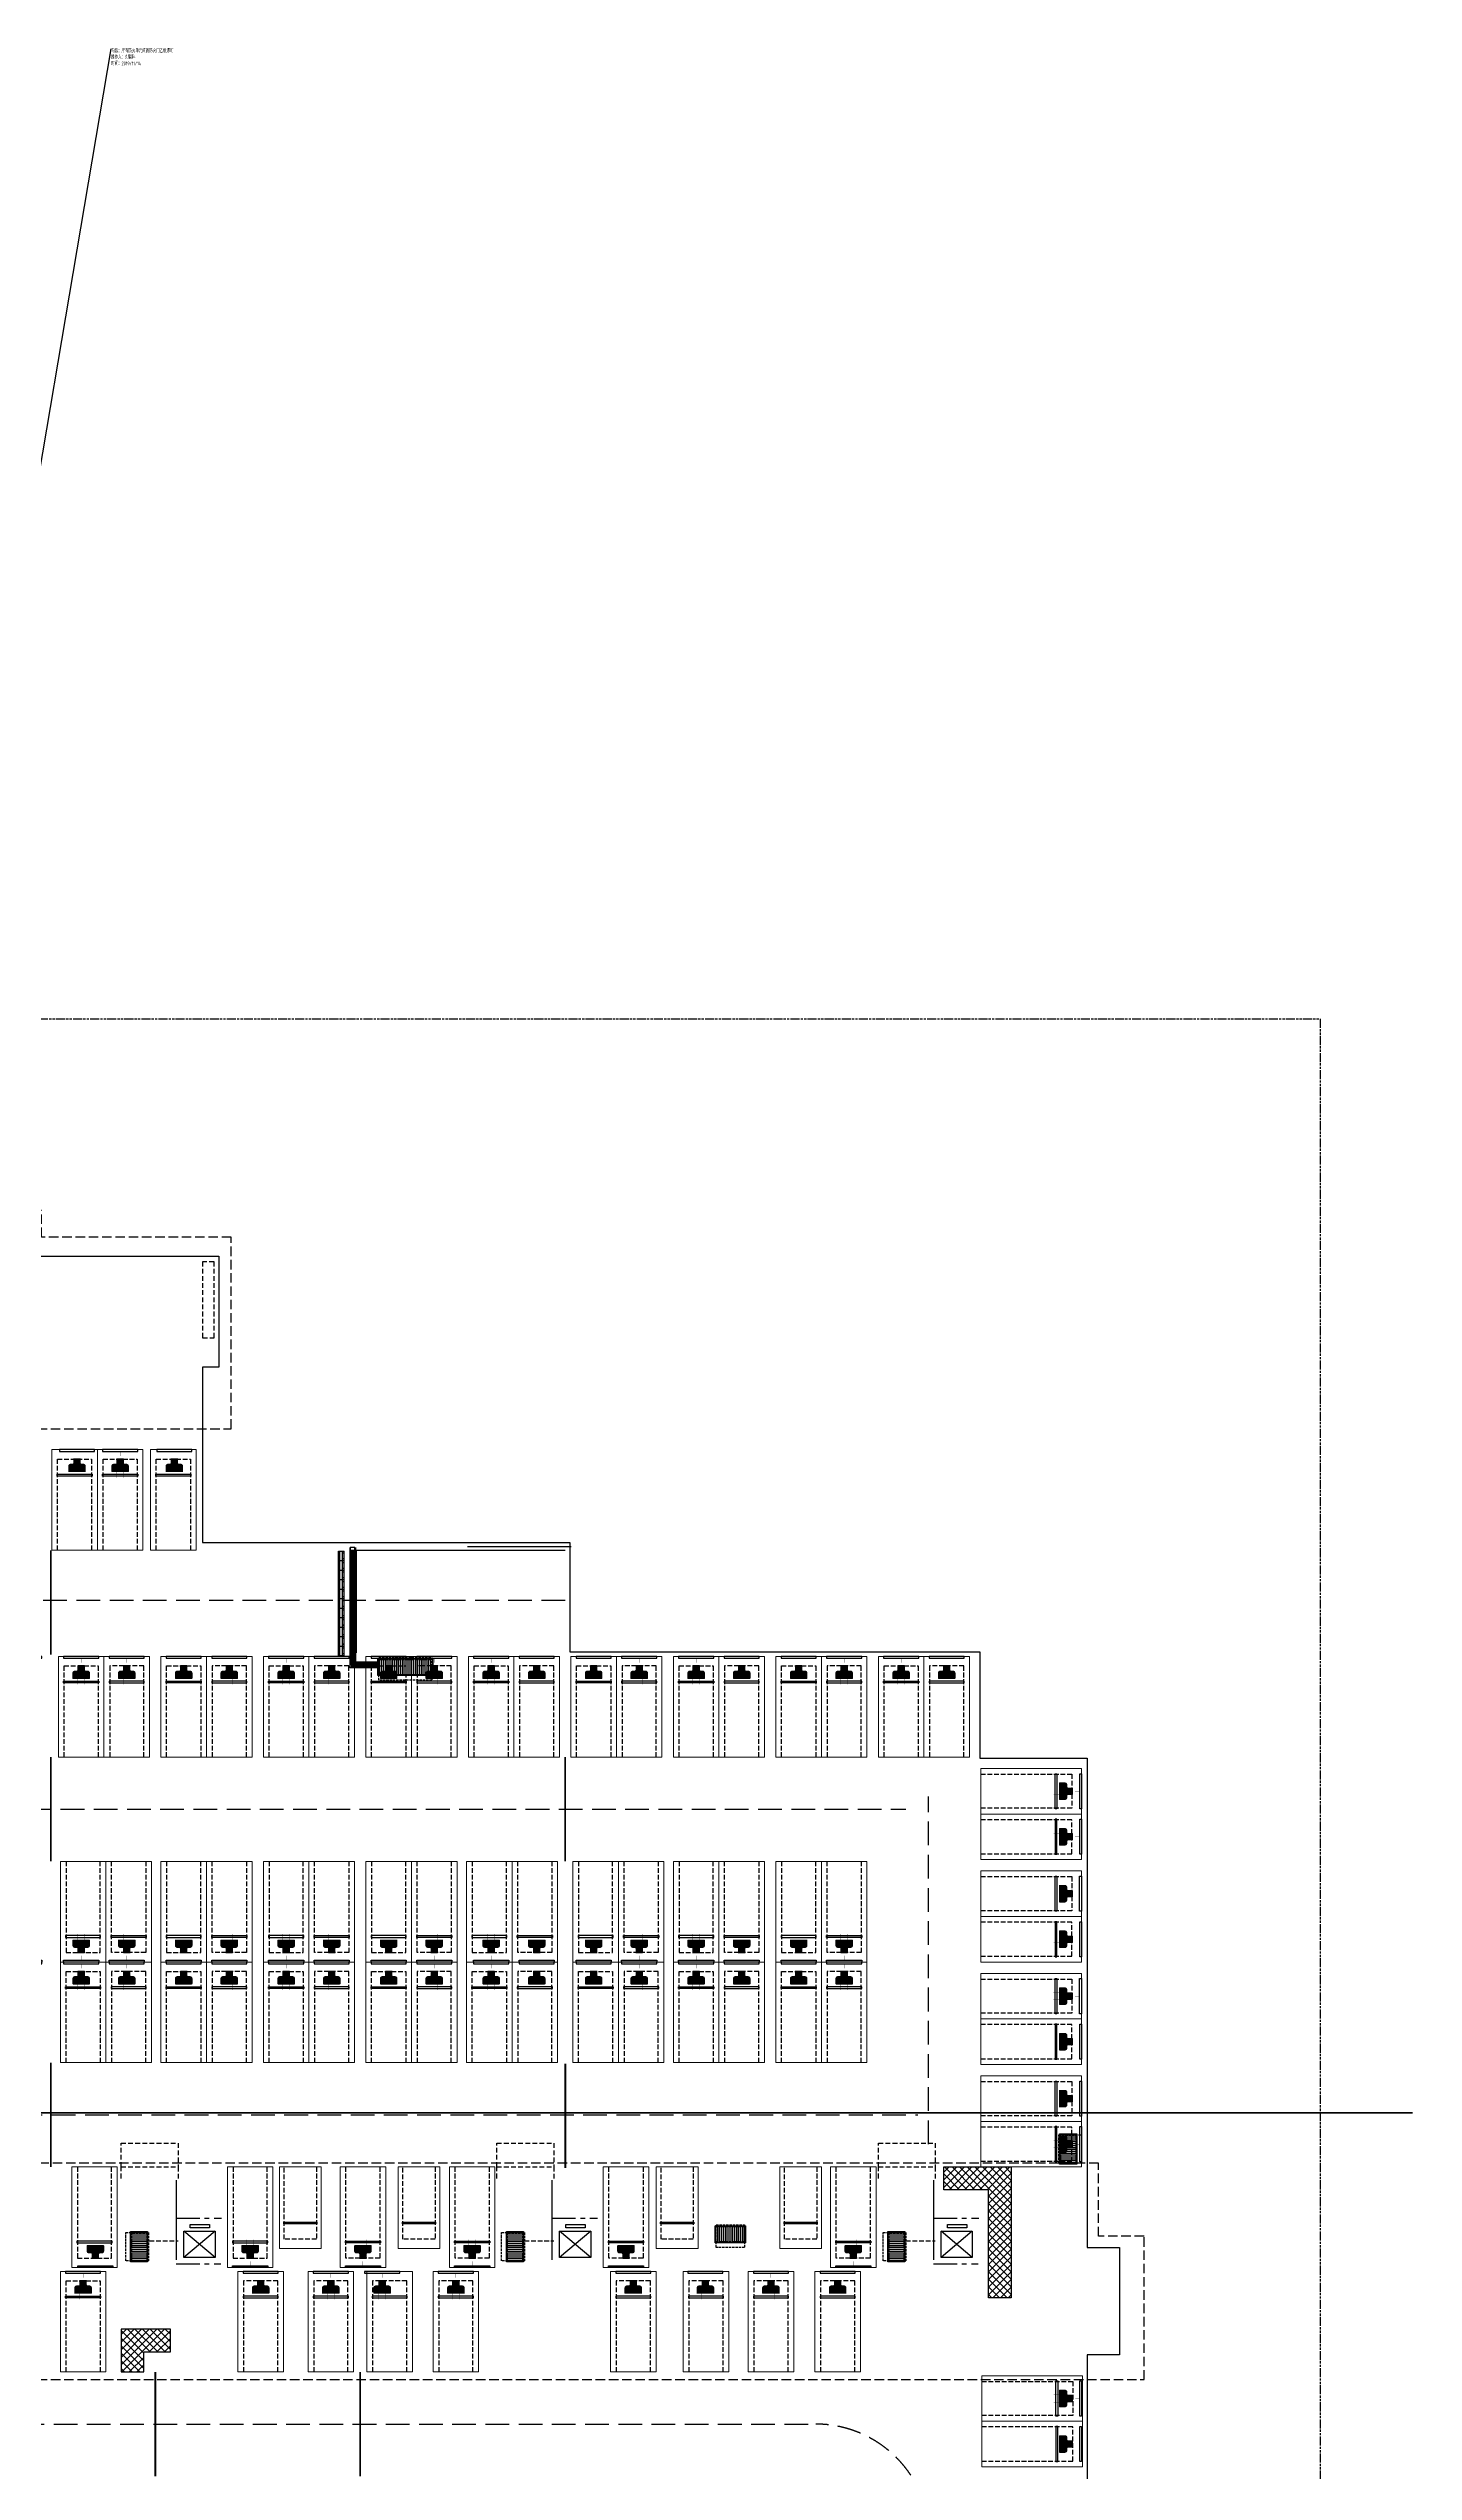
# Model space of a CAD drawing. Extents: x -675211 to 2300048, y 84675 to 2241458.
# Drawn here: x 1146999 to 1218920, y 1112877 to 1240564 of the extents above; entities that cross this region are included whole.
import ezdxf

# ---------------------------------------------------------------- set-up
doc = ezdxf.new("R2010")
doc.units = 0
doc.header["$LTSCALE"] = 1000
doc.header["$MEASUREMENT"] = 0
for name, pattern in [('__DASH', [0.35, 0.25, -0.1]), ('ACAD_ISO09W100', [45, 24, -3, 6, -3, 6, -3]), ('CENTER', [2, 1.25, -0.25, 0.25, -0.25]), ('DASH', [0.35, 0.25, -0.1]), ('HIDDEN', [0.375, 0.25, -0.125])]:
    doc.linetypes.add(name, pattern=pattern)
doc.layers.get('0').update_dxf_attribs({"linetype": 'CONTINUOUS'})
for name, color, linetype in [('AD-AXIS-AXIS', 1, 'CENTER'), ('AD-INDX', 43, 'CONTINUOUS'), ('AD-SIGN', 195, 'CONTINUOUS'), ('AE-ABOV', 154, 'HIDDEN'), ('AE-DICH-ARCH', 84, 'CONTINUOUS'), ('AE-DOOR-INSD', 61, 'CONTINUOUS'), ('AE-ELEV-4', 251, 'CONTINUOUS'), ('AE-EQPM', 70, 'CONTINUOUS'), ('AE-EQPM-CARS', 66, 'CONTINUOUS'), ('AE-FLOR', 151, 'CONTINUOUS'), ('AE-HDWR', 8, 'CONTINUOUS'), ('AE-PATN-MATE', 8, 'CONTINUOUS'), ('AE-STRU', 150, 'CONTINUOUS'), ('AE-WALL-HACH', 15, 'CONTINUOUS'), ('AX-DXS-P01$0$充电桩车位', 132, 'CONTINUOUS'), ('C-XREF-EXT', 7, 'CONTINUOUS'), ('P-LIMT', 5, 'ACAD_ISO09W100'), ('verify', 50, 'CONTINUOUS')]:
    doc.layers.add(name, color=color, linetype=linetype)
doc.styles.add('TH-STYLE3', font='tssdeng.shx', dxfattribs={"width": 0.7, "bigfont": 'tssdchn.shx'})
pattern_1 = [(45, (130, 200), (-200.000203, 200.000203), []), (135, (130, 200), (-200.000203, -200.000203), [])]

# ---------------------------------------------------------------- blocks, each defined once
blk = doc.blocks.new('A$C4F090147')
at = {"layer": 'P-LIMT', "ltscale": 0.02}
blk.add_lwpolyline([(0, 141544), (9637, 141544), (156984, 141543), (321695, 141543), (321694, 0), (156984, 1), (53028, 1), (48710, 473), (47897, 749), (44597, 1865), (40880, 4113), (37737, 7111), (35315, 10715), (33727, 14757), (699, 136300), (175, 138899)], close=True, dxfattribs=at)
blk = doc.blocks.new('A$C2BF900E7')
at = {"layer": 'AE-WALL-HACH', "extrusion": (6.68302e-07, 9.87403e-17, 1)}
h = blk.add_hatch(color=256, dxfattribs=at)
edge = h.paths.add_edge_path()
edge.add_ellipse((593, 595), major_axis=(0, 128), ratio=1, start_angle=0, end_angle=90, ccw=False)
edge.add_line((593, 723), (693, 723))
edge.add_ellipse((693, 763), major_axis=(0, 40), ratio=1, start_angle=180, end_angle=270)
edge.add_line((733, 763), (733, 977))
edge.add_ellipse((773, 977), major_axis=(0, 40), ratio=1, start_angle=0, end_angle=90, ccw=False)
edge.add_line((773, 1017), (1077, 1017))
edge.add_ellipse((1077, 977), major_axis=(0, 40), ratio=1, start_angle=-90, end_angle=0, ccw=False)
edge.add_line((1117, 977), (1117, 763))
edge.add_ellipse((1157, 763), major_axis=(0, 40), ratio=1, start_angle=90, end_angle=180)
edge.add_line((1157, 723), (1257, 723))
edge.add_ellipse((1257, 595), major_axis=(0, 128), ratio=1, start_angle=-90, end_angle=0, ccw=False)
edge.add_line((1385, 595), (1385, 329))
edge.add_ellipse((1345, 329), major_axis=(0, 40), ratio=1, start_angle=180, end_angle=270, ccw=False)
edge.add_line((1345, 289), (505, 289))
edge.add_ellipse((505, 329), major_axis=(0, 40), ratio=1, start_angle=90, end_angle=180, ccw=False)
edge.add_line((465, 329), (465, 595))
at = {"color": 9, "linetype": 'ByBlock', "ltscale": 1200}
for p, q in [((1850, 1470), (0, 1470)), ((0, 1470), (0, 1378)), ((0, 1378), (1850, 1378)), ((1850, 1378), (1850, 1470))]:
    blk.add_line(p, q, dxfattribs=at)
at = {"layer": 'AX-DXS-P01$0$充电桩车位', "const_width": 8}
for points in [[(925, 1378), (925, 1138)], [(733, 289), (733, 0)], [(1117, 289), (1117, 0)]]:
    blk.add_lwpolyline(points, dxfattribs=at)
blk.add_lwpolyline([(465, 595, -0.4142136), (593, 723), (693, 723, 0.4142136), (733, 763), (733, 977, -0.4142136), (773, 1017), (1077, 1017, -0.4142136), (1117, 977), (1117, 763, 0.4142136), (1157, 723), (1257, 723, -0.4142136), (1385, 595), (1385, 329, -0.4142136), (1345, 289), (505, 289, -0.4142136), (465, 329)], format="xyb", close=True, dxfattribs=at)
blk = doc.blocks.new('充电桩')
for p in [(1131699, 1165257), (1134099, 1165257), (1136999, 1165257), (1139299, 1165257), (1142299, 1165257), (1144699, 1165257), (1147576, 1165257), (1149849, 1165257), (1152704, 1165257), (1131599, 1154357), (1133999, 1154357), (1136999, 1154357), (1139399, 1154357), (1142399, 1154357), (1144799, 1154357), (1147799, 1154357), (1150199, 1154357), (1153199, 1154357), (1155599, 1154357), (1158599, 1154357), (1160999, 1154357), (1163999, 1154357), (1166399, 1154357), (1169399, 1154357), (1171799, 1154357), (1174799, 1154357), (1177199, 1154357), (1180199, 1154357), (1182599, 1154357), (1185599, 1154357), (1187999, 1154357), (1190999, 1154357), (1193399, 1154357), (1131599, 1138257), (1133999, 1138257), (1136999, 1138257), (1139399, 1138257), (1142399, 1138257), (1144799, 1138257), (1147799, 1138257), (1150199, 1138257), (1153199, 1138257), (1155599, 1138257), (1158599, 1138257), (1160999, 1138257), (1163999, 1138257), (1166399, 1138257), (1169399, 1138257), (1171799, 1138257), (1174799, 1138257), (1177199, 1138257), (1180199, 1138257), (1182599, 1138257), (1185599, 1138257), (1187999, 1138257), (1136999, 1121957), (1139399, 1121957), (1144299, 1121957), (1147899, 1121957), (1157256, 1121957), (1160949, 1121957), (1163656, 1121957), (1167539, 1121957), (1176886, 1121957), (1180687, 1121957), (1184137, 1121957), (1187655, 1121957), (1136999, 1100357), (1139399, 1100357), (1142399, 1100357), (1144799, 1100357), (1147799, 1100357), (1150199, 1100357), (1153199, 1100357), (1155599, 1100357), (1158599, 1100368), (1160999, 1100368), (1163999, 1100368), (1166399, 1100368), (1169399, 1100368), (1171799, 1100368), (1174799, 1100368), (1177199, 1100368), (1180199, 1100368), (1182599, 1100368), (1185599, 1100368), (1187999, 1100368), (1136999, 1084257), (1139399, 1084257, 0), (1142299, 1084257, 0), (1144699, 1084257, 0), (1147599, 1084257, 0), (1149999, 1084257, 0), (1155599, 1084257, 0), (1158599, 1084268), (1160999, 1084268), (1163999, 1084268), (1166399, 1084268), (1169399, 1084268), (1171799, 1084268), (1174799, 1084268), (1177199, 1084268), (1180199, 1084268), (1182599, 1084268), (1185599, 1084268), (1187999, 1084268), (1103699, 1068407), (1107124, 1068407), (1116794, 1068407), (1120311, 1068407), (1123249, 1068407), (1132769, 1068407), (1135169, 1068407), (1138099, 1068407), (1140499, 1068457), (1157266, 1068385), (1161039, 1068385), (1163969, 1068385), (1167425, 1068407), (1177088, 1068385), (1180705, 1068385), (1184169, 1068385), (1187674, 1068385)]:
    blk.add_blockref('A$C2BF900E7', p)
at = {"xscale": -1}
for p, rotation in [((1199954, 1147802), 270), ((1199954, 1145402), 270), ((1199951, 1142402), 270), ((1199954, 1140002), 270), ((1131599, 1141197), 180), ((1133999, 1141197), 180), ((1136999, 1141197), 180), ((1139399, 1141197), 180), ((1142399, 1141197), 180), ((1144799, 1141197), 180), ((1147799, 1141197), 180), ((1150199, 1141197), 180), ((1153199, 1141197), 180), ((1155599, 1141197), 180), ((1158599, 1141197), 180), ((1160999, 1141197), 180), ((1163999, 1141197), 180), ((1166399, 1141197), 180), ((1169399, 1141197), 180), ((1171799, 1141197), 180), ((1174799, 1141197), 180), ((1177199, 1141197), 180), ((1180199, 1141197), 180), ((1182599, 1141197), 180), ((1185599, 1141197), 180), ((1187999, 1141197), 180), ((1199951, 1137002), 270), ((1199954, 1134602), 270), ((1199954, 1131602), 270), ((1199954, 1129202), 270), ((1131599, 1125097), 180), ((1133999, 1125097), 180), ((1136999, 1125097), 180), ((1139399, 1125097), 180), ((1148546, 1125097), 180), ((1156699, 1125097), 180), ((1162640, 1125097), 180), ((1168395, 1125097), 180), ((1176499, 1125097), 180), ((1188475, 1125097), 180), ((1199956, 1115802), 270), ((1199956, 1113402), 270), ((1199954, 1110402), 270), ((1199956, 1108002), 270), ((1136999, 1108797), 180), ((1139399, 1108797), 180), ((1142399, 1108797), 180), ((1144799, 1108797), 180), ((1147799, 1108797), 180), ((1150199, 1108797), 180), ((1153199, 1108797), 180), ((1155599, 1108797), 180), ((1158599, 1108797), 180), ((1160999, 1108797), 180), ((1163999, 1108797), 180), ((1166399, 1108797), 180), ((1169399, 1108797), 180), ((1171799, 1108797), 180), ((1174799, 1108797), 180), ((1177199, 1108797), 180), ((1180199, 1108797), 180), ((1182599, 1108797), 180), ((1185599, 1108797), 180), ((1187999, 1108797), 180), ((1199954, 1105002), 270), ((1199954, 1102602), 270), ((1199954, 1099602), 270), ((1199954, 1097202), 270), ((1199954, 1094202), 270), ((1199954, 1091802), 270), ((1199956, 1088802), 270), ((1199954, 1086402), 270), ((1136999, 1087197), 180), ((1139399, 1087197, 0), 180), ((1142299, 1087197, 0), 180), ((1144699, 1087197, 0), 180), ((1147599, 1087197, 0), 180), ((1149999, 1087197, 0), 180), ((1153199, 1087197, 0), 180), ((1155599, 1087197, 0), 180), ((1158599, 1087209), 180), ((1160999, 1087209), 180), ((1163999, 1087209), 180), ((1166399, 1087209), 180), ((1169399, 1087209), 180), ((1171799, 1087209), 180), ((1174799, 1087209), 180), ((1177199, 1087209), 180), ((1180199, 1087209), 180), ((1182599, 1087209), 180), ((1185599, 1087209), 180), ((1187999, 1087209), 180), ((1199956, 1083402), 270), ((1199956, 1081002), 270), ((1199956, 1078002), 270), ((1199954, 1075602), 270), ((1103899, 1055270), 180), ((1106299, 1055270), 180), ((1109299, 1055270), 180), ((1111699, 1055270), 180), ((1114699, 1055270), 180), ((1117099, 1055270), 180), ((1120099, 1055270), 180), ((1122499, 1055270), 180), ((1125499, 1055270), 180), ((1127899, 1055270), 180), ((1131599, 1055270), 180), ((1133999, 1055270), 180), ((1136999, 1055270), 180), ((1139399, 1055270), 180), ((1142399, 1055270), 180), ((1144799, 1055270), 180), ((1147799, 1055270), 180), ((1150199, 1055270), 180), ((1153199, 1055270), 180), ((1155599, 1055270), 180), ((1158599, 1055270), 180), ((1160999, 1055270), 180), ((1163999, 1055270), 180), ((1166399, 1055270), 180), ((1169399, 1055270), 180), ((1171799, 1055270), 180), ((1174799, 1055270), 180), ((1177199, 1055270), 180), ((1180199, 1055270), 180), ((1182599, 1055270), 180), ((1185599, 1055270), 180), ((1187999, 1055270), 180), ((1190999, 1055270), 180), ((1193399, 1055270), 180), ((1196399, 1055270), 180), ((1198799, 1055270), 180)]:
    blk.add_blockref('A$C2BF900E7', p, dxfattribs=dict(at, rotation=rotation))
for p, rotation in [((1186794, 1105002), 90), ((1186794, 1102402), 90), ((1135252, 1073830), 270)]:
    blk.add_blockref('A$C2BF900E7', p, dxfattribs=dict(rotation=rotation))
blk = doc.blocks.new('普通车位')
at = {"color": 9, "linetype": 'DASH'}
for p, q in [((-800, 5100), (-800, 300)), ((1000, 300), (1000, 5100)), ((-800, 300), (1000, 300))]:
    blk.add_line(p, q, dxfattribs=at)
at = {"color": 9}
for p, q in [((1025, 1192), (-825, 1192)), ((-825, 1192), (-825, 1100)), ((-825, 1100), (1025, 1100)), ((1025, 1100), (1025, 1192))]:
    blk.add_line(p, q, dxfattribs=at)
at = {"layer": 'AE-EQPM-CARS', "linetype": 'Continuous', "lineweight": 15}
for p, q in [((-1100, -200), (-1100, 5100)), ((-1100, 5100), (1300, 5100)), ((1300, 5100), (1300, -200)), ((1300, -200), (-1100, -200))]:
    blk.add_line(p, q, dxfattribs=at)
blk = doc.blocks.new('A$C23DC1FE4')
at = {"color": 9, "linetype": 'DASH'}
for p, q in [((250, 500), (250, 4300)), ((1950, 4300), (1950, 500)), ((1950, 500), (250, 500))]:
    blk.add_line(p, q, dxfattribs=at)
at = {"color": 9, "linetype": 'ByBlock', "ltscale": 1200}
for p, q in [((225, 1300), (225, 1392)), ((225, 1392), (1975, 1392)), ((1975, 1300), (225, 1300)), ((1975, 1392), (1975, 1300))]:
    blk.add_line(p, q, dxfattribs=at)
at = {"layer": 'AE-EQPM-CARS', "linetype": 'Continuous', "lineweight": 15}
for p, q in [((2200, 4300), (0, 4300)), ((0, 4300), (0, 0)), ((2200, 0), (2200, 4300)), ((0, 0), (2200, 0))]:
    blk.add_line(p, q, dxfattribs=at)
blk = doc.blocks.new('车位')
at = {"layer": 'AE-PATN-MATE'}
h = blk.add_hatch(dxfattribs=at)
h.set_pattern_fill('多孔材料', color=256, scale=100)
h.set_pattern_definition(pattern_1)
h.paths.add_polyline_path([(1196454, 1122227), (1196454, 1127927), (1194106, 1127927), (1194106, 1129127), (1197654, 1129127), (1197654, 1122227)])
h = blk.add_hatch(dxfattribs=at)
h.set_pattern_fill('多孔材料', color=256, scale=100)
h.set_pattern_definition(pattern_1)
h.paths.add_polyline_path([(1153354, 1120577), (1150754, 1120577), (1150754, 1118327), (1151954, 1118327), (1151954, 1119377), (1153354, 1119377)])
at = {"layer": 'AE-ABOV'}
blk.add_lwpolyline([(1155654, 1176827), (1155053, 1176827), (1155053, 1172827), (1155654, 1172827)], close=True, dxfattribs=at)
at = {"layer": 'AE-DOOR-INSD', "linetype": 'DASH', "const_width": 100}
for points in [[(1147054, 1161627), (1147054, 1156127)], [(1147054, 1150727), (1147054, 1145227)], [(1174154, 1150727), (1174154, 1145227)], [(1147054, 1134627), (1147054, 1129127)], [(1174155, 1134577), (1174155, 1129077)], [(1152554, 1118327), (1152554, 1112827)], [(1163354, 1118327), (1163354, 1112827)]]:
    blk.add_lwpolyline(points, dxfattribs=at)
at = {"layer": 'AE-PATN-MATE'}
blk.add_lwpolyline([(1196454, 1122227), (1196454, 1127927), (1194106, 1127927), (1194106, 1129127), (1197654, 1129127), (1197654, 1122227), (1196454, 1122227)], dxfattribs=at)
at = {"layer": 'AE-PATN-MATE', "elevation": 0}
blk.add_lwpolyline([(1153354, 1120577), (1150754, 1120577), (1150754, 1118327), (1151954, 1118327), (1151954, 1119377), (1153354, 1119377), (1153354, 1120577)], dxfattribs=at)
at = {"layer": 'C-XREF-EXT'}
blk.add_line((1163154, 1156227), (1163154, 1161627), dxfattribs=at)
for p in [(1159101, 1124827), (1165354, 1124827), (1178954, 1124827), (1185460, 1124827)]:
    blk.add_blockref('A$C23DC1FE4', p)
at = {"layer": 'AE-EQPM-CARS', "linetype": 'Continuous', "lineweight": 15, "extrusion": (3.34151e-07, 2.5814e-20, -1), "zscale": -1, "rotation": 180}
for p in [(-1148204, 1166727), (-1150604, 1166727), (-1153404, 1166727), (-1148554, 1155827), (-1153954, 1155827), (-1159354, 1155827), (-1164754, 1155827), (-1170154, 1155827), (-1175554, 1155827), (-1180954, 1155827), (-1186354, 1155827), (-1191754, 1155827), (-1148654, 1139727), (-1153954, 1139727), (-1159354, 1139727), (-1164754, 1139727), (-1170054, 1139727), (-1175654, 1139727), (-1180954, 1139727), (-1186354, 1139727), (-1148654, 1123427)]:
    blk.add_blockref('普通车位', p, dxfattribs=at)
at = {"layer": 'AE-EQPM-CARS', "linetype": 'Continuous', "lineweight": 15, "extrusion": (-3.34151e-07, 2.5814e-20, -1), "rotation": 180}
for p, xscale, zscale in [((-1151154, 1155827), -1.000000000000356, -1.000000000000356), ((-1156554, 1155827), -1.000000000000356, -1.000000000000356), ((-1161954, 1155827), -1.000000000000356, -1.000000000000356), ((-1167354, 1155827), -1.000000000000356, -1.000000000000356), ((-1172754, 1155827), -1.000000000000356, -1.000000000000356), ((-1178154, 1155827), -1.000000000000356, -1.000000000000356), ((-1183554, 1155827), -1.000000000000356, -1.000000000000356), ((-1188954, 1155827), -1.000000000000356, -1.000000000000356), ((-1194354, 1155827), -1.000000000000356, -1.000000000000356), ((-1151254, 1139727), -1.000000000000141, -1.000000000000141), ((-1156554, 1139727), -1.000000000000356, -1.000000000000356), ((-1161954, 1139727), -1.000000000000356, -1.000000000000356), ((-1167354, 1139727), -1.000000000000356, -1.000000000000356), ((-1172654, 1139727), -1.000000000000141, -1.000000000000141), ((-1178254, 1139727), -1.000000000000141, -1.000000000000141), ((-1183554, 1139727), -1.000000000000356, -1.000000000000356), ((-1188954, 1139727), -1.000000000000356, -1.000000000000356), ((-1158212, 1123427), -1.000000000000356, -1.000000000000356), ((-1161904, 1123427), -1.000000000000286, -1.000000000000286), ((-1165004, 1123427), -1.000000000000286, -1.000000000000286), ((-1168494, 1123427), -1.000000000000356, -1.000000000000356), ((-1177841, 1123427), -1.000000000000356, -1.000000000000356), ((-1181676, 1123427), -1.000000000000279, -1.000000000000279), ((-1185093, 1123427), -1.000000000000356, -1.000000000000356), ((-1188611, 1123427), -1.000000000000356, -1.000000000000356)]:
    blk.add_blockref('普通车位', p, dxfattribs=dict(at, xscale=xscale, zscale=zscale))
at = {"layer": 'AE-EQPM-CARS', "linetype": 'Continuous', "lineweight": 15, "extrusion": (2.57286e-20, -3.34151e-07, -1), "zscale": -1, "rotation": 270}
for p in [(-1201154, 1149027), (-1201154, 1143627), (-1201154, 1138227), (-1201154, 1132827), (-1201204, 1117027)]:
    blk.add_blockref('普通车位', p, dxfattribs=at)
at = {"layer": 'AE-EQPM-CARS', "linetype": 'Continuous', "lineweight": 15, "extrusion": (2.58874e-20, 3.34151e-07, -1), "xscale": -1, "zscale": -1, "rotation": 270}
for p in [(-1201154, 1146427), (-1201154, 1141027), (-1201154, 1135627), (-1201154, 1130227), (-1201204, 1114427)]:
    blk.add_blockref('普通车位', p, dxfattribs=at)
at = {"layer": 'AE-EQPM-CARS', "linetype": 'Continuous', "lineweight": 15, "extrusion": (3.34151e-07, -2.5814e-20, -1), "xscale": -1, "zscale": -1}
for p in [(-1148654, 1140127), (-1153954, 1140127), (-1159354, 1140127), (-1164754, 1140127), (-1170054, 1140127), (-1175654, 1140127), (-1180954, 1140127), (-1186354, 1140127), (-1149254, 1124027, 0), (-1157454, 1124027)]:
    blk.add_blockref('普通车位', p, dxfattribs=at)
at = {"layer": 'AE-EQPM-CARS', "linetype": 'Continuous', "lineweight": 15, "extrusion": (-3.34151e-07, -2.5814e-20, -1), "zscale": -1}
for p in [(-1151254, 1140127), (-1156554, 1140127), (-1161954, 1140127), (-1167354, 1140127), (-1172654, 1140127), (-1178254, 1140127), (-1183554, 1140127), (-1188954, 1140127), (-1163595, 1124027), (-1169350, 1124027), (-1177454, 1124027), (-1189430, 1124027)]:
    blk.add_blockref('普通车位', p, dxfattribs=at)
blk = doc.blocks.new('555')
at = {"layer": 'AE-ELEV-4'}
for p, q in [((1162574, 1156077), (1162574, 1161577)), ((1162574, 1161577), (1162874, 1161577)), ((1162574, 1161077), (1162874, 1161077)), ((1162649, 1156077), (1162649, 1161577)), ((1162799, 1156077), (1162799, 1161577)), ((1162874, 1156077), (1162874, 1161577)), ((1162574, 1160577), (1162874, 1160577)), ((1162574, 1160077), (1162874, 1160077)), ((1162574, 1159577), (1162874, 1159577)), ((1162574, 1159077), (1162874, 1159077)), ((1162574, 1158577), (1162874, 1158577)), ((1162574, 1158077), (1162874, 1158077)), ((1162574, 1157577), (1162874, 1157577)), ((1162574, 1157077), (1162874, 1157077)), ((1162574, 1156577), (1162874, 1156577)), ((1162574, 1156077), (1162874, 1156077))]:
    blk.add_line(p, q, dxfattribs=at)
for centre in [(1162609, 1161477), (1162609, 1161177), (1162609, 1160977), (1162609, 1160677), (1162838, 1161477), (1162838, 1161177), (1162838, 1160977), (1162838, 1160677), (1162609, 1160477), (1162609, 1160177), (1162609, 1159977), (1162609, 1159677), (1162609, 1159477), (1162838, 1160477), (1162838, 1160177), (1162838, 1159977), (1162838, 1159677), (1162838, 1159477), (1162609, 1159177), (1162609, 1158977), (1162609, 1158677), (1162609, 1158477), (1162609, 1158177), (1162838, 1159177), (1162838, 1158977), (1162838, 1158677), (1162838, 1158477), (1162838, 1158177), (1162609, 1157977), (1162609, 1157677), (1162609, 1157477), (1162609, 1157177), (1162609, 1156977), (1162838, 1157977), (1162838, 1157677), (1162838, 1157477), (1162838, 1157177), (1162838, 1156977), (1162609, 1156677), (1162609, 1156477), (1162609, 1156177), (1162838, 1156677), (1162838, 1156477), (1162838, 1156177)]:
    blk.add_circle(centre, 10, dxfattribs=at)
blk = doc.blocks.new('集水坑02')
at = {"layer": 'AE-HDWR'}
h = blk.add_hatch(dxfattribs=at)
h.set_pattern_fill('饰面砖', color=256, scale=50, angle=90)
h.set_pattern_definition([(180, (2074339.65, -28905.17), (2e-14, -100), [])])
h.paths.add_polyline_path([(949414, 1194411), (949414, 1196011), (950314, 1196011), (950314, 1194411)])
at = {"layer": 'AE-FLOR', "linetype": '__DASH', "ltscale": 0.5}
for p, q in [((949464, 1195961), (949464, 1194461)), ((950264, 1195961), (950264, 1194461))]:
    blk.add_line(p, q, dxfattribs=at)
blk.add_lwpolyline([(950364, 1194461), (949164, 1194461), (949164, 1195961), (950364, 1195961)], close=True, dxfattribs=at)
at = {"layer": 'AE-FLOR'}
for points in [[(949414, 1194411), (949414, 1196011), (950314, 1196011), (950314, 1194411)], [(949434, 1194431), (949434, 1195991), (950294, 1195991), (950294, 1194431)]]:
    blk.add_lwpolyline(points, close=True, dxfattribs=at)
blk = doc.blocks.new('地库集水井151212')
at = {"layer": 'AE-HDWR'}
h = blk.add_hatch(dxfattribs=at)
h.set_pattern_fill('饰面砖', color=256, scale=50, angle=-90)
h.set_pattern_definition([(9e-15, (229281.88, 2262261.46), (-2e-14, 100), [])])
h.paths.add_polyline_path([(993024, 1207338), (993024, 1205738), (992124, 1205738), (992124, 1207338)])
at = {"layer": 'AE-FLOR', "linetype": '__DASH', "ltscale": 0.5}
for p, q in [((992174, 1207288), (992174, 1205788)), ((992974, 1207288), (992974, 1205788))]:
    blk.add_line(p, q, dxfattribs=at)
at = {"layer": 'AE-FLOR', "linetype": '__DASH'}
blk.add_line((993024, 1207288), (993024, 1205788), dxfattribs=at)
at = {"layer": 'AE-FLOR', "linetype": '__DASH', "ltscale": 0.5}
blk.add_lwpolyline([(992074, 1207288), (993274, 1207288), (993274, 1205788), (992074, 1205788)], close=True, dxfattribs=at)
at = {"layer": 'AE-FLOR', "ltscale": 0.5}
for points in [[(993024, 1207338), (993024, 1205738), (992124, 1205738), (992124, 1207338)], [(993004, 1207318), (993004, 1205758), (992144, 1205758), (992144, 1207318)]]:
    blk.add_lwpolyline(points, close=True, dxfattribs=at)
blk = doc.blocks.new('坡道集水坑')
at = {"layer": 'AE-HDWR'}
h = blk.add_hatch(dxfattribs=at)
h.set_pattern_fill('饰面砖', color=256, scale=50, angle=-180)
h.set_pattern_definition([(270, (1944947.67, 2033535.59), (100, 6e-15), [])])
h.paths.add_polyline_path([(987799, 1011179), (984899, 1011179), (984899, 1012079), (987799, 1012079)])
at = {"layer": 'AE-FLOR', "linetype": '__DASH', "ltscale": 0.5}
for p, q in [((984949, 1012029), (987749, 1012029)), ((984949, 1011229), (987749, 1011229))]:
    blk.add_line(p, q, dxfattribs=at)
at = {"layer": 'AE-FLOR'}
for points in [[(987799, 1011179), (984899, 1011179), (984899, 1012079), (987799, 1012079)], [(987774, 1011204), (984924, 1011204), (984924, 1012054), (987774, 1012054)]]:
    blk.add_lwpolyline(points, close=True, dxfattribs=at)
at = {"layer": 'AE-FLOR', "linetype": '__DASH', "ltscale": 0.5}
blk.add_lwpolyline([(984949, 1010929), (984949, 1012129), (987749, 1012129), (987749, 1010929)], close=True, dxfattribs=at)

msp = doc.modelspace()

# ---------------------------------------------------------------- hatches: boundary and pattern name
at = {"layer": 'AE-HDWR'}
h = msp.add_hatch(dxfattribs=at)
h.set_pattern_fill('LINE', color=256, scale=500)
h.set_pattern_definition([(0, (207300, 103048.45), (0, 62.5), [])])
h.paths.add_polyline_path([(1163149, 1155502), (1162899, 1155502), (1162899, 1161477), (1163149, 1161477)])
h = msp.add_hatch(dxfattribs=at)
h.set_pattern_fill('LINE', color=256, scale=500, angle=90)
h.set_pattern_definition([(90, (207350, 103048.45), (-62.5, 4e-15), [])])
h.paths.add_polyline_path([(1164399, 1155502), (1162949, 1155502), (1162949, 1155252), (1164399, 1155252)])

# ---------------------------------------------------------------- linework, layer by layer
msp.add_line((1169074, 1161627), (1174532, 1161627))
msp.add_lwpolyline([(1145623, 1176927), (1155974, 1176927), (1155974, 1171076), (1155123, 1171076), (1155123, 1161827), (1174474, 1161827), (1174474, 1156077), (1196074, 1156077), (1196074, 1150476), (1201724, 1150476), (1201724, 1124677), (1203424, 1124676), (1203424, 1119026), (1201724, 1119026), (1201724, 1071277)])
at = {"layer": 'AD-AXIS-AXIS'}
for p, q in [((1153724, 1128227, 0), (1153724, 1124027, 0)), ((1173524, 1128227, 0), (1173524, 1124027, 0)), ((1193624, 1128227, 0), (1193624, 1124027, 0)), ((1153724, 1127327, 0), (1153724, 1123827, 0)), ((1153724, 1126227, 0), (1156124, 1126227, 0)), ((1153724, 1126227, 0), (1156124, 1126227, 0)), ((1173524, 1127327, 0), (1173524, 1123827, 0)), ((1173524, 1126227, 0), (1175924, 1126227, 0)), ((1173524, 1126227, 0), (1175924, 1126227, 0)), ((1193624, 1127327, 0), (1193624, 1123827, 0)), ((1193624, 1126227, 0), (1196024, 1126227, 0)), ((1193624, 1126227, 0), (1196024, 1126227, 0)), ((1153724, 1123827, 0), (1156074, 1123827, 0)), ((1193624, 1123827, 0), (1195974, 1123827, 0))]:
    msp.add_line(p, q, dxfattribs=at)
at = {"layer": 'AD-INDX', "linetype": 'DASH', "ltscale": 10, "const_width": 100}
msp.add_lwpolyline([(896540, 1131782), (1218870, 1131782)], dxfattribs=at)
at = {"layer": 'AD-SIGN', "linetype": 'DASH', "ltscale": 5}
for p, q in [((1174224, 1158773), (1133874, 1158773)), ((1193374, 1130127), (1193374, 1148456)), ((1133639, 1147782), (1192178, 1147777)), ((1131424, 1131677), (1192795, 1131677)), ((1131524, 1115377), (1187424, 1115377))]:
    msp.add_line(p, q, dxfattribs=at)
msp.add_arc((1187424, 1109377), 6000, 0, 90, dxfattribs=at)
at = {"layer": 'AE-ABOV'}
for points in [[(1150824, 1128937), (1150824, 1130177), (1153824, 1130177), (1153824, 1128937)], [(1170624, 1128937), (1170624, 1130177), (1173624, 1130177), (1173624, 1128937)], [(1190724, 1128937), (1190724, 1130177), (1193724, 1130177), (1193724, 1128937)], [(1150824, 1128327), (1150824, 1128937), (1153824, 1128937), (1153824, 1128327)], [(1170624, 1128327), (1170624, 1128937), (1173624, 1128937), (1173624, 1128327)], [(1190724, 1128327), (1190724, 1128937), (1193724, 1128937), (1193724, 1128327)]]:
    msp.add_lwpolyline(points, dxfattribs=at)
at = {"layer": 'AE-DICH-ARCH', "linetype": 'DASH'}
msp.add_line((1192174, 1125026), (1193724, 1125027), dxfattribs=at)
at = {"layer": 'AE-DICH-ARCH', "linetype": 'DASH', "flags": 128}
for points in [[(1152324, 1125026), (1153824, 1125027)], [(1172074, 1125026), (1173624, 1125026)]]:
    msp.add_lwpolyline(points, dxfattribs=at)
at = {"layer": 'AE-EQPM'}
for p, q in [((1154124, 1124152, 0), (1154124, 1125552, 0)), ((1154124, 1125552, 0), (1155774, 1125552, 0)), ((1155774, 1125552, 0), (1154124, 1124152, 0)), ((1155774, 1124152, 0), (1154124, 1125552, 0)), ((1154464, 1125727, 0), (1154464, 1125902, 0)), ((1154464, 1125902, 0), (1155484, 1125902, 0)), ((1155484, 1125727, 0), (1154464, 1125727, 0)), ((1155484, 1125902, 0), (1155484, 1125727, 0)), ((1155774, 1125552, 0), (1155774, 1124152, 0)), ((1173924, 1124152, 0), (1173924, 1125552, 0)), ((1173924, 1125552, 0), (1175574, 1125552, 0)), ((1175574, 1125552, 0), (1173924, 1124152, 0)), ((1175574, 1124152, 0), (1173924, 1125552, 0)), ((1174264, 1125727, 0), (1174264, 1125902, 0)), ((1174264, 1125902, 0), (1175284, 1125902, 0)), ((1175284, 1125727, 0), (1174264, 1125727, 0)), ((1175284, 1125902, 0), (1175284, 1125727, 0)), ((1175574, 1125552, 0), (1175574, 1124152, 0)), ((1194024, 1124152, 0), (1194024, 1125552, 0)), ((1194024, 1125552, 0), (1195674, 1125552, 0)), ((1195674, 1125552, 0), (1194024, 1124152, 0)), ((1195674, 1124152, 0), (1194024, 1125552, 0)), ((1194364, 1125727, 0), (1194364, 1125902, 0)), ((1194364, 1125902, 0), (1195384, 1125902, 0)), ((1195384, 1125727, 0), (1194364, 1125727, 0)), ((1195384, 1125902, 0), (1195384, 1125727, 0)), ((1195674, 1125552, 0), (1195674, 1124152, 0)), ((1155774, 1124152, 0), (1154124, 1124152, 0)), ((1175574, 1124152, 0), (1173924, 1124152, 0)), ((1195674, 1124152, 0), (1194024, 1124152, 0))]:
    msp.add_line(p, q, dxfattribs=at)
at = {"layer": 'AE-FLOR'}
msp.add_line((1163174, 1161427), (1174224, 1161427), dxfattribs=at)
at = {"layer": 'AE-FLOR', "linetype": 'DASH'}
msp.add_lwpolyline([(1162899, 1155252), (1164399, 1155252), (1164399, 1155502), (1163149, 1155502), (1163149, 1161577), (1162899, 1161577)], close=True, dxfattribs=at)
at = {"layer": 'AE-HDWR'}
for p, q in [((1162874, 1161577), (1162874, 1155227)), ((1163174, 1161577), (1163174, 1155527)), ((1164399, 1155227), (1162874, 1155227)), ((1164399, 1155527), (1163174, 1155527))]:
    msp.add_line(p, q, dxfattribs=at)
at = {"layer": 'AE-STRU', "linetype": '__DASH', "ltscale": 2, "elevation": 0}
for points in [[(1127223, 1165527), (1145023, 1165527), (1145023, 1167827), (1156623, 1167827), (1156625, 1177927), (1146623, 1177927), (1146623, 1179327), (1144823, 1179327), (1144823, 1185127), (1137223, 1185127), (1137223, 1179327), (1134673, 1179327), (1134673, 1184927), (1127423, 1184927), (1127423, 1179327), (1125623, 1179327), (1125623, 1177927), (1115623, 1177927), (1115623, 1167827), (1127223, 1167827)], [(1142924, 1117727), (1204724, 1117727), (1204724, 1125277), (1202324, 1125277), (1202324, 1129127), (1144624, 1129127), (1144624, 1125227), (1142924, 1125227)]]:
    msp.add_lwpolyline(points, close=True, dxfattribs=at)
at = {"layer": 'verify'}
msp.add_line((1132778, 1137083), (1150304, 1240542), dxfattribs=at)

# ---------------------------------------------------------------- block references
at = {"color": 1}
msp.add_blockref('车位', (70, -200), dxfattribs=at)
at = {"color": 5}
msp.add_blockref('555', (-300, -200), dxfattribs=at)
msp.add_blockref('坡道集水坑', (179450, 143648))
at = {"layer": 'C-XREF-EXT'}
for name, p in [('A$C4F090147', (892309, 1047885)), ('充电桩', (0, 0)), ('地库集水井151212', (208150, -76660)), ('集水坑02', (201910, -70486)), ('集水坑02', (221710, -70486)), ('集水坑02', (241810, -70486))]:
    msp.add_blockref(name, p, dxfattribs=at)
at = {"layer": 'C-XREF-EXT', "rotation": 270}
msp.add_blockref('地库集水井151212', (-23613, 2117951), dxfattribs=at)

# ---------------------------------------------------------------- texts
at = {"layer": 'verify', "insert": (1150304, 1240542), "char_height": 200, "width": 5000, "attachment_point": 1, "style": 'TH-STYLE3'}
msp.add_mtext('内容：所有防火单元间的防火门乙级即可^M^J操作人：刘智科^M^J时间：2019/11/14', dxfattribs=at)

doc.saveas('drawing.dxf')
